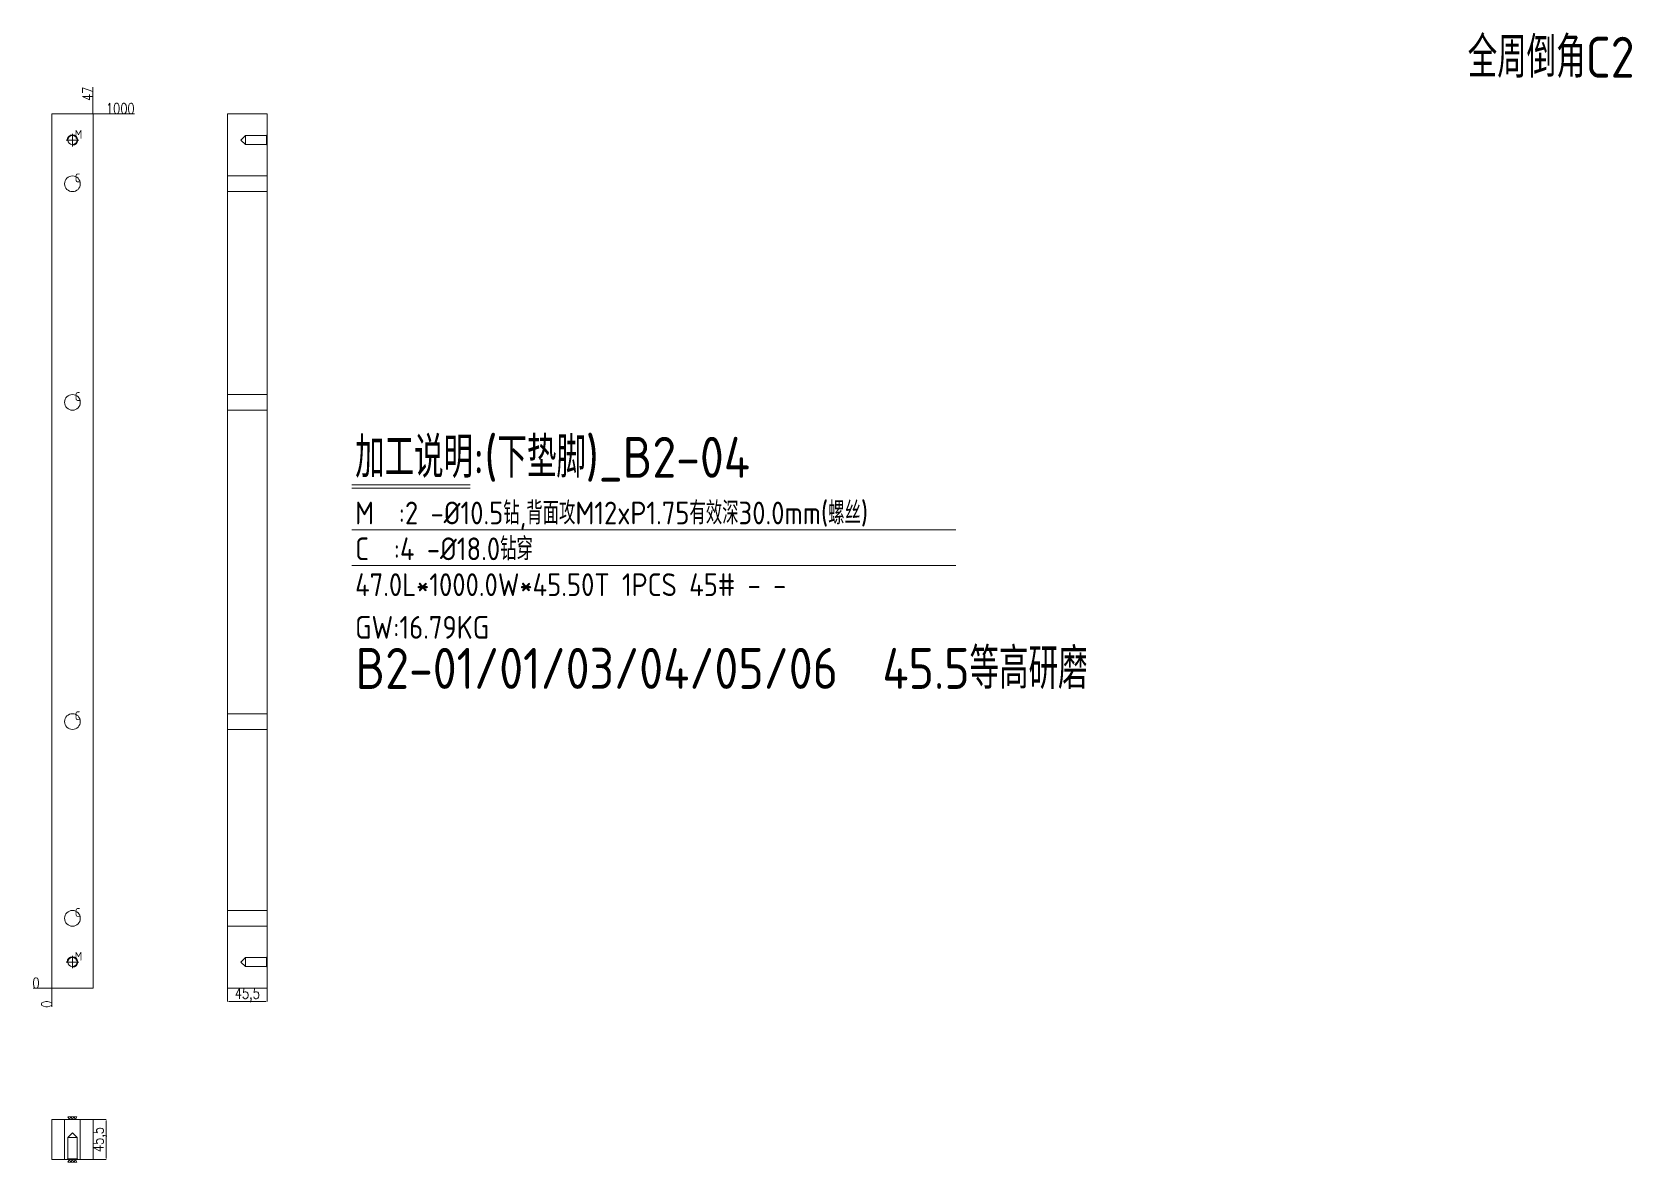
# Model space of a CAD drawing. Header units: millimetres. Extents: x 16530 to 18359, y 6364 to 7656.
import ezdxf

# ---------------------------------------------------------------- set-up
doc = ezdxf.new("R2010")
doc.units = ezdxf.units.MM
doc.linetypes.add('CENTER', pattern=[0])
doc.linetypes.add('DASHED', pattern=[0])
for name, color, linetype, lineweight in [('B2', 8, 'Continuous', 20), ('B2_W', 7, 'Continuous', 25), ('DIM', 4, 'Continuous', 20)]:
    doc.layers.add(name, color=color, linetype=linetype, lineweight=lineweight)
doc.styles.add('gbenor', font='gbenor.shx', dxfattribs={"bigfont": 'gbcbig.shx'})
doc.styles.add('TXT', font='txt.shx', dxfattribs={"width": 0.8, "bigfont": 'ctxt.shx'})
doc.dimstyles.new('零件', dxfattribs={"dimscale": 1.5, "dimtxt": 8, "dimasz": 1, "dimexe": 0, "dimexo": 0, "dimgap": 0, "dimtad": 1, "dimtxsty": 'TXT', "dimcen": 0, "dimclrd": 252, "dimclre": 252, "dimclrt": 4, "dimazin": 3, "dimtp": 0.001, "dimtm": 0.001, "dimtfac": 1, "dimtmove": 0, "dimatfit": 3, "dimlwd": 5, "dimlwe": 5})

# ---------------------------------------------------------------- blocks, each defined once
blk = doc.blocks.new('*D1107')
at = {"layer": 'Defpoints', "color": 0}
for p in [(16599.5, 7562.4), (16614.5, 7562.4), (16552.5, 6562.4)]:
    blk.add_point(p, dxfattribs=at)
at = {"layer": 'DIM', "color": 252, "lineweight": 5}
for p, q in [((16599.5, 7562.4), (16608.5, 7562.4)), ((16608.5, 7562.4), (16611.5, 7562.4)), ((16611.5, 7562.4), (16647, 7562.4))]:
    blk.add_line(p, q, dxfattribs=at)
at = {"layer": 'DIM', "color": 4, "lineweight": 5, "insert": (16630.7, 7568.4), "char_height": 12, "attachment_point": 5, "style": 'TXT'}
blk.add_mtext('1000', dxfattribs=at)
blk = doc.blocks.new('*D1108')
at = {"layer": 'Defpoints', "color": 0}
for p in [(16537.5, 6562.4), (16552.5, 6562.4), (16552.5, 6562.4)]:
    blk.add_point(p, dxfattribs=at)
at = {"layer": 'DIM', "color": 252, "lineweight": 5}
blk.add_line((16552.5, 6562.4), (16531.1, 6562.4), dxfattribs=at)
at = {"layer": 'DIM', "color": 4, "lineweight": 5, "insert": (16534.3, 6568.4), "char_height": 12, "attachment_point": 5, "style": 'TXT'}
blk.add_mtext('0', dxfattribs=at)
blk = doc.blocks.new('*D1109')
at = {"layer": 'Defpoints', "color": 0}
for p in [(16552.5, 6562.4), (16552.5, 6562.4), (16552.5, 6547.4)]:
    blk.add_point(p, dxfattribs=at)
at = {"layer": 'DIM', "color": 252, "lineweight": 5}
blk.add_line((16552.5, 6562.4), (16552.5, 6541), dxfattribs=at)
at = {"layer": 'DIM', "color": 4, "lineweight": 5, "insert": (16546.5, 6544.2), "char_height": 12, "attachment_point": 5, "rotation": 90, "style": 'TXT'}
blk.add_mtext('0', dxfattribs=at)
blk = doc.blocks.new('*D1110')
at = {"layer": 'Defpoints', "color": 0}
for p in [(16599.5, 7577.4), (16599.5, 7562.4), (16552.5, 6562.4)]:
    blk.add_point(p, dxfattribs=at)
at = {"layer": 'DIM', "color": 252, "lineweight": 5}
blk.add_line((16599.5, 7562.4), (16599.5, 7592.9), dxfattribs=at)
at = {"layer": 'DIM', "color": 4, "lineweight": 5, "insert": (16593.5, 7585.2), "char_height": 12, "attachment_point": 5, "rotation": 90, "style": 'TXT'}
blk.add_mtext('47', dxfattribs=at)
blk = doc.blocks.new('*D1111')
at = {"layer": 'Defpoints', "color": 0}
for p in [(16599.5, 6412.2), (16599.5, 6366.7), (16614.5, 6366.7)]:
    blk.add_point(p, dxfattribs=at)
at = {"layer": 'DIM', "color": 252, "lineweight": 5}
for p, q in [((16599.5, 6412.2), (16614.5, 6412.2)), ((16614.5, 6410.7), (16614.5, 6368.2)), ((16599.5, 6366.7), (16614.5, 6366.7))]:
    blk.add_line(p, q, dxfattribs=at)
at = {"layer": 'DIM', "color": 252}
for points in [[(16614.8, 6410.7), (16614.3, 6410.7), (16614.5, 6412.2)], [(16614.3, 6368.2), (16614.8, 6368.2), (16614.5, 6366.7)]]:
    blk.add_solid(points, dxfattribs=at)
at = {"layer": 'DIM', "color": 4, "lineweight": 5, "insert": (16607.4, 6389.4), "char_height": 12, "attachment_point": 5, "rotation": 90, "style": 'TXT'}
blk.add_mtext('45,5', dxfattribs=at)
blk = doc.blocks.new('*D1112')
at = {"layer": 'Defpoints', "color": 0}
for p in [(16753.2, 6562.4), (16798.7, 6562.4), (16798.7, 6547.4)]:
    blk.add_point(p, dxfattribs=at)
at = {"layer": 'DIM', "color": 252, "lineweight": 5}
for p, q in [((16753.2, 6562.4), (16753.2, 6547.4)), ((16798.7, 6562.4), (16798.7, 6547.4)), ((16754.7, 6547.4), (16797.2, 6547.4))]:
    blk.add_line(p, q, dxfattribs=at)
at = {"layer": 'DIM', "color": 252}
for points in [[(16754.7, 6547.6), (16754.7, 6547.1), (16753.2, 6547.4)], [(16797.2, 6547.1), (16797.2, 6547.6), (16798.7, 6547.4)]]:
    blk.add_solid(points, dxfattribs=at)
at = {"layer": 'DIM', "color": 4, "lineweight": 5, "insert": (16775.9, 6554.5), "char_height": 12, "attachment_point": 5, "style": 'TXT'}
blk.add_mtext('45,5', dxfattribs=at)

msp = doc.modelspace()

# ---------------------------------------------------------------- linework, layer by layer
at = {"layer": 'B2', "color": 135, "linetype": 'Continuous', "lineweight": 5}
for p, q in [((16552.511, 7562.395), (16599.511, 7562.395)), ((16552.511, 6562.395), (16552.511, 7562.395)), ((16599.511, 7562.395), (16599.511, 6562.395)), ((16753.179, 7562.395), (16753.179, 6562.395)), ((16798.679, 7562.395), (16753.179, 7562.395)), ((16798.679, 6562.395), (16798.679, 7562.395)), ((16599.511, 6562.395), (16552.511, 6562.395)), ((16798.679, 6562.395), (16753.179, 6562.395)), ((16599.511, 6412.182), (16552.511, 6412.182)), ((16552.511, 6366.682), (16552.511, 6412.182)), ((16599.511, 6366.682), (16599.511, 6412.182)), ((16552.511, 6366.682), (16599.511, 6366.682))]:
    msp.add_line(p, q, dxfattribs=at)
at = {"layer": 'B2', "color": 5, "linetype": 'DASHED', "lineweight": 5, "ltscale": 0.514465}
for p, q in [((16773.679, 7537.648), (16768.426, 7532.395)), ((16797.932, 7537.648), (16773.679, 7537.648)), ((16773.679, 7527.142), (16773.679, 7537.648)), ((16798.679, 7538.395), (16797.932, 7537.648)), ((16797.932, 7527.142), (16797.932, 7537.648)), ((16768.426, 7532.395), (16773.679, 7527.142)), ((16773.679, 7527.142), (16797.932, 7527.142)), ((16797.932, 7527.142), (16798.679, 7526.395)), ((16773.679, 6597.648), (16768.426, 6592.395)), ((16768.426, 6592.395), (16773.679, 6587.142)), ((16797.932, 6597.648), (16773.679, 6597.648)), ((16773.679, 6597.648), (16773.679, 6587.142)), ((16773.679, 6587.142), (16797.932, 6587.142)), ((16798.679, 6598.395), (16797.932, 6597.648)), ((16797.932, 6597.648), (16797.932, 6587.142)), ((16797.932, 6587.142), (16798.679, 6586.395)), ((16576.011, 6396.935), (16570.758, 6391.682)), ((16570.758, 6391.682), (16570.758, 6367.429)), ((16570.758, 6391.682), (16581.264, 6391.682)), ((16581.264, 6391.682), (16576.011, 6396.935)), ((16581.264, 6367.429), (16581.264, 6391.682)), ((16570.758, 6367.429), (16570.011, 6366.682)), ((16581.264, 6367.429), (16570.758, 6367.429)), ((16582.011, 6366.682), (16581.264, 6367.429))]:
    msp.add_line(p, q, dxfattribs=at)
at = {"layer": 'B2', "color": 31, "linetype": 'DASHED', "lineweight": 5, "ltscale": 0.514465}
for p, q in [((16798.679, 7491.399), (16753.179, 7491.399)), ((16753.179, 7473.392), (16798.679, 7473.392)), ((16798.679, 7241.399), (16753.179, 7241.399)), ((16753.179, 7223.392), (16798.679, 7223.392)), ((16798.679, 6876.399), (16753.179, 6876.399)), ((16753.179, 6858.392), (16798.679, 6858.392)), ((16798.679, 6651.399), (16753.179, 6651.399)), ((16753.179, 6633.392), (16798.679, 6633.392)), ((16567.007, 6412.182), (16567.007, 6366.682)), ((16585.014, 6366.682), (16585.014, 6412.182))]:
    msp.add_line(p, q, dxfattribs=at)
at = {"layer": 'B2', "color": 30, "linetype": 'DASHED', "lineweight": 5, "ltscale": 0.514465}
for centre in [(16576.011, 7532.395), (16576.011, 6592.395)]:
    msp.add_circle(centre, 5.253, dxfattribs=at)
at = {"layer": 'B2', "color": 42, "linetype": 'Continuous', "lineweight": 5}
for centre in [(16576.011, 7482.395), (16576.011, 7232.395), (16576.011, 6867.395), (16576.011, 6642.395)]:
    msp.add_circle(centre, 9.004, dxfattribs=at)
at = {"layer": 'B2', "color": 30, "linetype": 'DASHED', "lineweight": 5, "ltscale": 0.514465}
for centre in [(16576.011, 7532.395), (16576.011, 6592.395)]:
    msp.add_arc(centre, 6, 270, 180, dxfattribs=at)
at = {"layer": 'B2_W', "color": 1, "linetype": 'CENTER', "lineweight": 5, "ltscale": 0.514465}
for p, q in [((16576.011, 7525.195), (16576.011, 7539.595)), ((16568.811, 7532.395), (16583.211, 7532.395)), ((16568.811, 6592.395), (16583.211, 6592.395)), ((16576.011, 6585.195), (16576.011, 6599.595))]:
    msp.add_line(p, q, dxfattribs=at)
at = {"layer": 'DIM', "color": 8, "linetype": 'Continuous', "lineweight": 5}
for p, q in [((16895.214, 7138.099), (17030.841, 7138.099)), ((16895.214, 7134.199), (17030.841, 7134.199)), ((16895.214, 7086.699), (17585.982, 7086.699)), ((16895.214, 7045.699), (17585.982, 7045.699))]:
    msp.add_line(p, q, dxfattribs=at)
at = {"layer": 'DIM', "color": 1, "linetype": 'Continuous', "lineweight": 5}
for points in [[(16581.207, 6415.182), (16579.475, 6412.182), (16577.743, 6415.182), (16576.011, 6412.182), (16574.279, 6415.182), (16572.547, 6412.182), (16570.815, 6415.182), (16581.207, 6415.182)], [(16570.815, 6363.682), (16572.547, 6366.682), (16574.279, 6363.682), (16576.011, 6366.682), (16577.743, 6363.682), (16579.475, 6366.682), (16581.207, 6363.682), (16570.815, 6363.682)]]:
    msp.add_lwpolyline(points, close=True, dxfattribs=at)

# ---------------------------------------------------------------- texts
at = {"layer": 'DIM', "color": 6, "lineweight": 5, "style": 'gbenor'}
for s, p in [('全周倒角C2', (18171.048, 7603.697)), ('B2-01/01/03/04/05/06  45.5等高研磨', (16899.551, 6904.777))]:
    msp.add_text(s, height=46.8, dxfattribs=at).set_placement(p)
at = {"layer": 'DIM', "color": 4, "lineweight": 5, "style": 'gbenor'}
for s, height, p in [('M', 10, (16578.771, 7534.026)), ('C', 10, (16578.831, 7484.056)), ('C', 10, (16578.831, 7234.056)), ('加工说明:(下垫脚)_B2-04', 46.8, (16899.196, 7146.177)), ('M  :2 -%%c10.5钻,背面攻M12xP1.75有效深30.0mm(螺丝)', 26, (16899.114, 7092.92)), ('C  :4 -%%c18.0钻穿', 26, (16899.114, 7051.92)), ('47.0L*1000.0W*45.50T 1PCS 45# - -', 26, (16899.114, 7010.92)), ('GW:16.79KG', 26, (16899.114, 6962.12)), ('C', 10, (16578.831, 6869.056)), ('C', 10, (16578.831, 6644.056)), ('M', 10, (16578.771, 6594.026))]:
    msp.add_text(s, height=height, dxfattribs=at).set_placement(p)

# ---------------------------------------------------------------- dimensions: what is measured, and where the dimension line sits
at = {"layer": 'DIM', "lineweight": 5}
for feature_location, offset, dtype, origin, picture, middle in [((16599.511, 7562.395), (0, 15), 1, (16552.511, 6562.395), '*D1110', (16593.511, 7585.167)), ((16599.511, 7562.395), (15, 0), 0, (16552.511, 6562.395), '*D1107', (16630.739, 7568.395)), ((16552.510691805, 6562.395290647), (-15, 0), 0, (16552.510691805, 6562.395290647), '*D1108', (16534.310691805, 6568.395290647)), ((16552.510691805, 6562.395290647), (0, -15), 1, (16552.510691805, 6562.395290647), '*D1109', (16546.510691805, 6544.195290647))]:
    dim = msp.add_ordinate_dim(feature_location=feature_location, offset=offset, dtype=dtype, origin=origin, dimstyle='零件', dxfattribs=at)
    dim.commit()
    dim.dimension.update_dxf_attribs({"geometry": picture, "text_midpoint": middle})
dim = msp.add_linear_dim(base=(16798.679, 6547.395), p1=(16753.179, 6562.395), p2=(16798.679, 6562.395), dimstyle='零件', dxfattribs=at)
dim.commit()
dim.dimension.update_dxf_attribs({"geometry": '*D1112', "text_midpoint": (16775.929, 6554.538)})
dim = msp.add_linear_dim(base=(16614.511, 6366.682), p1=(16599.511, 6412.182), p2=(16599.511, 6366.682), angle=90, dimstyle='零件', dxfattribs=at)
dim.commit()
dim.dimension.update_dxf_attribs({"geometry": '*D1111', "text_midpoint": (16607.368, 6389.432)})

doc.saveas('drawing.dxf')
